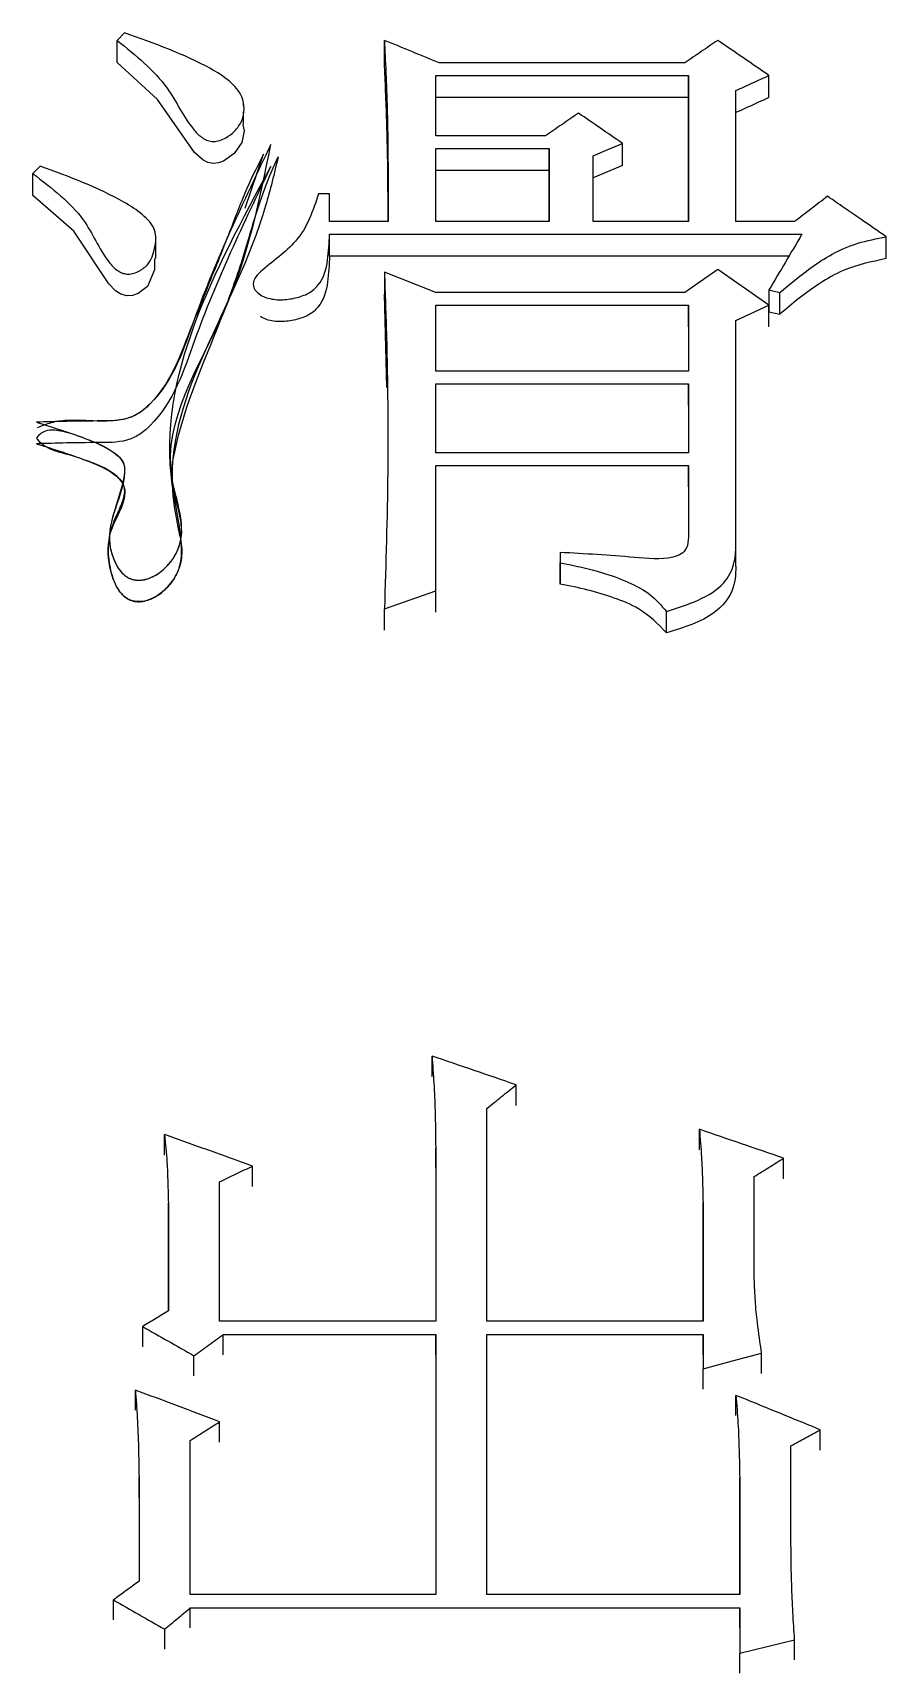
# Model space of a CAD drawing. Header units: millimetres. Extents: x 2251 to 4395, y 932 to 2449.
# Drawn here: x 2741.005 to 2743.526, y 2259.016 to 2263.863 of the extents above; entities that cross this region are included whole.
import ezdxf

# ---------------------------------------------------------------- set-up
doc = ezdxf.new("R2010")
doc.units = ezdxf.units.MM

msp = doc.modelspace()

# ---------------------------------------------------------------- linework, layer by layer
at = {"color": 7, "linetype": 'Continuous', "lineweight": 25}
for p, q in [((2741.2757, 2263.8627), (2741.2541, 2263.8404)), ((2741.2541, 2263.7751), (2741.2541, 2263.8404)), ((2742.0438, 2263.775), (2742.0438, 2263.8404)), ((2742.9308, 2263.7737), (2742.206, 2263.7737)), ((2742.1952, 2263.7366), (2742.9416, 2263.7366)), ((2742.1952, 2263.5583), (2742.1952, 2263.7366)), ((2742.9416, 2263.7366), (2742.9416, 2263.3049)), ((2742.9416, 2263.6714), (2742.9416, 2263.7366)), ((2743.1796, 2263.6714), (2743.1796, 2263.7366)), ((2741.6273, 2263.6475), (2741.6273, 2263.6568)), ((2742.9416, 2263.6714), (2742.1952, 2263.6714)), ((2742.9416, 2263.3049), (2742.9416, 2263.6714)), ((2743.0822, 2263.3049), (2743.0822, 2263.6921)), ((2741.6273, 2263.5917), (2741.6273, 2263.6277)), ((2742.5197, 2263.5583), (2742.1952, 2263.5583)), ((2741.6327, 2263.3449), (2741.6871, 2263.5044)), ((2742.1952, 2263.5211), (2742.5305, 2263.5211)), ((2742.1952, 2263.3049), (2742.1952, 2263.5211)), ((2742.5305, 2263.5211), (2742.5305, 2263.3049)), ((2742.5305, 2263.4561), (2742.5305, 2263.5211)), ((2742.7469, 2263.471), (2742.7469, 2263.536)), ((2742.5305, 2263.4561), (2742.1952, 2263.4561)), ((2742.5305, 2263.3049), (2742.5305, 2263.4561)), ((2742.6603, 2263.3049), (2742.6603, 2263.4988)), ((2742.7469, 2263.471), (2742.6603, 2263.4338)), ((2741.8815, 2263.387), (2741.8491, 2263.387)), ((2741.8815, 2263.3049), (2741.8815, 2263.387)), ((2741.3684, 2263.1961), (2741.3684, 2263.2607)), ((2742.0546, 2263.3049), (2741.8815, 2263.3049)), ((2741.8815, 2263.2675), (2743.2769, 2263.2675)), ((2741.8815, 2263.2029), (2741.8815, 2263.2675)), ((2742.5305, 2263.3049), (2742.1952, 2263.3049)), ((2742.9416, 2263.3049), (2742.6603, 2263.3049)), ((2743.2553, 2263.3049), (2743.0822, 2263.3049)), ((2743.5258, 2263.1954), (2743.5258, 2263.26)), ((2743.2387, 2263.2029), (2741.8815, 2263.2029)), ((2743.0281, 2263.1629), (2742.9308, 2263.0955)), ((2743.1796, 2263.058), (2743.0281, 2263.1629)), ((2741.6563, 2263.12), (2741.6563, 2263.1196)), ((2742.1952, 2263.0955), (2742.0438, 2263.1554)), ((2742.0438, 2263.1554), (2742.0438, 2263.0909)), ((2742.0505, 2262.8147), (2742.0438, 2263.0909)), ((2742.9308, 2263.0955), (2742.1952, 2263.0955)), ((2743.1796, 2263.103), (2743.212, 2263.0955)), ((2743.1796, 2263.103), (2743.1796, 2263.0385)), ((2743.212, 2263.0311), (2743.212, 2263.0955)), ((2742.1952, 2263.058), (2742.9416, 2263.058)), ((2742.1952, 2262.8629), (2742.1952, 2263.058)), ((2742.9416, 2263.058), (2742.9416, 2262.8629)), ((2742.9416, 2262.9937), (2742.9416, 2263.058)), ((2743.0822, 2263.013), (2743.1796, 2263.058)), ((2743.1796, 2262.9937), (2743.1796, 2263.058)), ((2743.1796, 2263.0385), (2743.212, 2263.0311)), ((2743.0822, 2262.3501), (2743.0822, 2263.013)), ((2742.9416, 2262.8629), (2742.1952, 2262.8629)), ((2742.1952, 2262.8253), (2742.9416, 2262.8253)), ((2742.1952, 2262.622), (2742.1952, 2262.8253)), ((2742.9416, 2262.8253), (2742.9416, 2262.622)), ((2742.9416, 2262.7613), (2742.9416, 2262.8253)), ((2742.9416, 2262.622), (2742.1952, 2262.622)), ((2742.1952, 2262.5843), (2742.9416, 2262.5843)), ((2742.1952, 2262.2137), (2742.1952, 2262.5843)), ((2742.9416, 2262.5843), (2742.9416, 2262.3728)), ((2742.9416, 2262.5207), (2742.9416, 2262.5843)), ((2743.0822, 2262.2867), (2743.0822, 2262.3501)), ((2742.563, 2262.3274), (2742.563, 2262.2971)), ((2742.563, 2262.3274), (2742.563, 2262.2641)), ((2742.563, 2262.2337), (2742.563, 2262.2971)), ((2742.0438, 2262.1606), (2742.1952, 2262.2137)), ((2742.1952, 2262.1506), (2742.1952, 2262.2137)), ((2742.0438, 2262.0976), (2742.0438, 2262.1606)), ((2742.8767, 2262.0898), (2742.8767, 2262.153)), ((2742.1844, 2260.7781), (2742.1844, 2260.8393)), ((2742.4332, 2260.6932), (2742.4332, 2260.7543)), ((2742.3467, 2260.0555), (2742.3467, 2260.6847)), ((2741.3947, 2260.5464), (2741.3947, 2260.6073)), ((2742.9741, 2260.5619), (2742.9741, 2260.6228)), ((2742.1952, 2260.5686), (2742.1952, 2260.0555)), ((2742.1952, 2260.5077), (2742.1952, 2260.5686)), ((2741.6544, 2260.4535), (2741.6544, 2260.5143)), ((2743.2229, 2260.4768), (2743.2229, 2260.5375)), ((2741.557, 2260.0555), (2741.557, 2260.4677)), ((2743.1363, 2260.1801), (2743.1363, 2260.4833)), ((2741.4056, 2260.4057), (2741.4056, 2260.0866)), ((2741.4056, 2260.3451), (2741.4056, 2260.4057)), ((2742.9849, 2260.4057), (2742.9849, 2260.0555)), ((2742.9849, 2260.345), (2742.9849, 2260.4057)), ((2741.4056, 2260.0866), (2741.4056, 2260.3448)), ((2742.9849, 2260.0555), (2742.9849, 2260.3447)), ((2741.3298, 2259.9797), (2741.3298, 2260.0399)), ((2742.1952, 2260.0555), (2741.557, 2260.0555)), ((2741.5678, 2260.0165), (2742.1952, 2260.0164)), ((2741.5678, 2259.9564), (2741.5678, 2260.0165)), ((2742.1952, 2260.0164), (2742.1952, 2259.2482)), ((2742.1952, 2259.9564), (2742.1952, 2260.0164)), ((2742.9849, 2260.0555), (2742.3467, 2260.0555)), ((2742.3467, 2260.0164), (2742.9849, 2260.0164)), ((2742.3467, 2259.2482), (2742.3467, 2260.0164)), ((2742.9849, 2260.0164), (2742.9849, 2259.9149)), ((2742.9849, 2259.9564), (2742.9849, 2260.0164)), ((2741.4813, 2259.894), (2741.4813, 2259.954)), ((2742.9849, 2259.855), (2742.9849, 2259.9149)), ((2743.158, 2259.9018), (2743.158, 2259.9618)), ((2741.3082, 2259.7926), (2741.3082, 2259.8524)), ((2743.0822, 2259.7769), (2743.0822, 2259.8368)), ((2741.557, 2259.6988), (2741.557, 2259.7585)), ((2743.331, 2259.6753), (2743.331, 2259.7351)), ((2741.4705, 2259.2482), (2741.4705, 2259.7037)), ((2743.2445, 2259.3977), (2743.2445, 2259.6881)), ((2741.319, 2259.594), (2741.319, 2259.2875)), ((2741.319, 2259.5345), (2741.319, 2259.594)), ((2743.0931, 2259.594), (2743.0931, 2259.2482)), ((2743.0931, 2259.5345), (2743.0931, 2259.594)), ((2743.0931, 2259.2482), (2743.0931, 2259.5342)), ((2742.1952, 2259.2482), (2741.4705, 2259.2482)), ((2743.0931, 2259.2482), (2742.3467, 2259.2482)), ((2741.2433, 2259.1734), (2741.2433, 2259.2324)), ((2741.4705, 2259.1498), (2741.4705, 2259.2088)), ((2743.0931, 2259.2088), (2743.0931, 2259.0747)), ((2743.0931, 2259.1498), (2743.0931, 2259.2088)), ((2741.3948, 2259.0868), (2741.3948, 2259.1457)), ((2743.2553, 2259.0553), (2743.2553, 2259.1142)), ((2743.0931, 2259.0159), (2743.0931, 2259.0747))]:
    msp.add_line(p, q, dxfattribs=at)
at = {"color": 7, "linetype": 'Continuous', "lineweight": 25, "flags": 128}
for points in [[(2741.6257, 2263.5903), (2741.6292, 2263.5726), (2741.6226, 2263.5381), (2741.6003, 2263.5065), (2741.568, 2263.4835), (2741.5534, 2263.4782), (2741.5386, 2263.4763), (2741.5222, 2263.4794), (2741.5071, 2263.4869), (2741.4827, 2263.5094), (2741.3736, 2263.6657), (2741.2541, 2263.7751), (2741.2541, 2263.7751)], [(2742.6603, 2263.4988), (2742.7036, 2263.5174), (2742.7469, 2263.536)], [(2741.0269, 2263.469), (2741.0161, 2263.4578), (2741.0053, 2263.4466)], [(2741.0053, 2263.3817), (2741.0053, 2263.4058), (2741.0053, 2263.4262), (2741.0053, 2263.4466)], [(2741.3649, 2263.1961), (2741.3651, 2263.1624), (2741.3437, 2263.1129), (2741.3161, 2263.0928), (2741.2996, 2263.0868), (2741.2829, 2263.0854), (2741.2654, 2263.0901), (2741.2497, 2263.1002), (2741.2301, 2263.1211), (2741.1269, 2263.2763), (2741.0053, 2263.3817), (2741.0053, 2263.3817)], [(2742.9849, 2259.9149), (2743.0714, 2259.9384), (2743.158, 2259.9618)], [(2741.4705, 2259.2088), (2742.1043, 2259.2088), (2743.0931, 2259.2088)], [(2743.0931, 2259.0747), (2743.1742, 2259.0944), (2743.2553, 2259.1142)]]:
    msp.add_lwpolyline(points, dxfattribs=at)
at = {"color": 7, "linetype": 'Continuous', "lineweight": 25}
for points, knots in [([(2741.2541, 2263.8404), (2741.3092, 2263.796), (2741.4066, 2263.7174), (2741.4532, 2263.6043), (2741.501, 2263.5545), (2741.5214, 2263.5438), (2741.5394, 2263.5401), (2741.5586, 2263.5438), (2741.58, 2263.5541), (2741.6043, 2263.5731), (2741.6252, 2263.6022), (2741.6313, 2263.6381), (2741.6238, 2263.68), (2741.5878, 2263.7225), (2741.4743, 2263.792), (2741.3638, 2263.8313), (2741.2757, 2263.8627)], [0, 0, 0, 0, 0.207529, 0.367372, 0.400835, 0.41667, 0.431354, 0.448141, 0.466694, 0.497248, 0.538464, 0.578549, 0.61996, 0.682145, 0.746849, 1, 1, 1, 1]), ([(2742.0438, 2263.8404), (2742.0452, 2263.809), (2742.047, 2263.7696), (2742.0488, 2263.7263), (2742.0494, 2263.7125), (2742.0497, 2263.7027), (2742.0501, 2263.6928), (2742.0507, 2263.6771), (2742.0512, 2263.6613), (2742.0517, 2263.6455), (2742.0521, 2263.6298), (2742.0525, 2263.614), (2742.0529, 2263.5942), (2742.0532, 2263.5785), (2742.0535, 2263.5627), (2742.0537, 2263.5469), (2742.0539, 2263.5311), (2742.0541, 2263.5153), (2742.0542, 2263.5034), (2742.0543, 2263.4935), (2742.0543, 2263.4836), (2742.0544, 2263.4757), (2742.0545, 2263.4658), (2742.0545, 2263.4579), (2742.0545, 2263.45), (2742.0546, 2263.4421), (2742.0546, 2263.4342), (2742.0546, 2263.4243), (2742.0546, 2263.4164), (2742.0546, 2263.4085), (2742.0546, 2263.4005), (2742.0546, 2263.3926), (2742.0547, 2263.3827), (2742.0547, 2263.3748), (2742.0546, 2263.3669), (2742.0546, 2263.359), (2742.0546, 2263.351), (2742.0546, 2263.3411), (2742.0546, 2263.3342), (2742.0546, 2263.3273), (2742.0546, 2263.3233), (2742.0546, 2263.3184), (2742.0546, 2263.3144), (2742.0546, 2263.3096), (2742.0546, 2263.3067), (2742.0546, 2263.3049)], [0, 0, 0, 0, 0.176928, 0.221159, 0.243275, 0.254333, 0.276449, 0.298565, 0.342797, 0.364913, 0.387029, 0.431261, 0.453377, 0.497609, 0.519725, 0.54184, 0.586072, 0.608188, 0.630304, 0.65242, 0.663478, 0.685594, 0.696652, 0.718768, 0.729826, 0.740884, 0.763, 0.774058, 0.796174, 0.807232, 0.818289, 0.840405, 0.851463, 0.873579, 0.884637, 0.895695, 0.917811, 0.928869, 0.950985, 0.956514, 0.967572, 0.973101, 0.984159, 0.989688, 1, 1, 1, 1]), ([(2742.206, 2263.7737), (2742.179, 2263.7848), (2742.1249, 2263.8071), (2742.0708, 2263.8293), (2742.0438, 2263.8404)], [0, 0, 0, 0, 0.4999992, 1, 1, 1, 1]), ([(2743.0281, 2263.8404), (2743.0119, 2263.8293), (2742.9795, 2263.8071), (2742.947, 2263.7848), (2742.9308, 2263.7737)], [0, 0, 0, 0, 0.499998, 1, 1, 1, 1]), ([(2743.1796, 2263.7366), (2743.1543, 2263.7539), (2743.1039, 2263.7885), (2743.0534, 2263.8231), (2743.0281, 2263.8404)], [0, 0, 0, 0, 0.4999988, 1, 1, 1, 1]), ([(2742.0544, 2263.3049), (2742.0545, 2263.3467), (2742.0545, 2263.4462), (2742.0512, 2263.603), (2742.0462, 2263.7177), (2742.0438, 2263.775)], [0, 0, 0, 0, 0.2657714, 0.632843, 1, 1, 1, 1]), ([(2743.0822, 2263.6921), (2743.0984, 2263.6995), (2743.1309, 2263.7144), (2743.1633, 2263.7292), (2743.1796, 2263.7366)], [0, 0, 0, 0, 0.499999, 1, 1, 1, 1]), ([(2743.1796, 2263.6714), (2743.1633, 2263.664), (2743.1309, 2263.6491), (2743.0984, 2263.6343), (2743.0822, 2263.6269)], [0, 0, 0, 0, 0.499998, 1, 1, 1, 1]), ([(2742.6171, 2263.6252), (2742.6008, 2263.6141), (2742.5684, 2263.5918), (2742.5359, 2263.5695), (2742.5197, 2263.5583)], [0, 0, 0, 0, 0.499998, 1, 1, 1, 1]), ([(2742.7469, 2263.536), (2742.7252, 2263.5509), (2742.682, 2263.5806), (2742.6387, 2263.6104), (2742.6171, 2263.6252)], [0, 0, 0, 0, 0.499999, 1, 1, 1, 1]), ([(2741.0161, 2262.7124), (2741.0652, 2262.6968), (2741.1423, 2262.6725), (2741.2269, 2262.6373), (2741.2625, 2262.6088), (2741.2773, 2262.5866), (2741.2735, 2262.4986), (2741.2117, 2262.4026), (2741.2448, 2262.3008), (2741.2659, 2262.2677), (2741.2849, 2262.2532), (2741.3003, 2262.2467), (2741.3176, 2262.2442), (2741.3362, 2262.2463), (2741.3553, 2262.2529), (2741.3774, 2262.2651), (2741.401, 2262.2845), (2741.4278, 2262.3182), (2741.462, 2262.4082), (2741.3496, 2262.6585), (2741.609, 2263.0395), (2741.6752, 2263.3676), (2741.7084, 2263.5323)], [0, 0, 0, 0, 0.062139, 0.097741, 0.110846, 0.121745, 0.134474, 0.241844, 0.272517, 0.28985, 0.296872, 0.303283, 0.310072, 0.317098, 0.324991, 0.334204, 0.348814, 0.364868, 0.393646, 0.487371, 0.742662, 1, 1, 1, 1]), ([(2741.7084, 2263.5323), (2741.6279, 2263.3642), (2741.5072, 2263.1124), (2741.4193, 2262.8256), (2741.322, 2262.7387), (2741.2698, 2262.7151), (2741.1635, 2262.7165), (2741.0752, 2262.714), (2741.0161, 2262.7124)], [0, 0, 0, 0, 0.500155, 0.749433, 0.782567, 0.811815, 0.874052, 1, 1, 1, 1]), ([(2741.6871, 2263.5044), (2741.6708, 2263.4731), (2741.6387, 2263.4113), (2741.5816, 2263.2603), (2741.5333, 2263.1417), (2741.4989, 2263.0548), (2741.45, 2262.942), (2741.4194, 2262.8266), (2741.3236, 2262.7399), (2741.286, 2262.7218), (2741.2414, 2262.7152), (2741.1811, 2262.7152), (2741.1187, 2262.7201), (2741.0581, 2262.7118), (2741.0312, 2262.7009), (2741.0178, 2262.6954)], [0, 0, 0, 0, 0.127271, 0.250947, 0.419961, 0.470254, 0.498152, 0.744763, 0.775002, 0.804533, 0.835455, 0.868351, 0.930416, 0.965226, 1, 1, 1, 1]), ([(2741.0053, 2263.4466), (2741.0615, 2263.4039), (2741.1608, 2263.3284), (2741.2033, 2263.2146), (2741.2485, 2263.1637), (2741.2683, 2263.1527), (2741.2835, 2263.1489), (2741.3004, 2263.1507), (2741.3223, 2263.1592), (2741.3536, 2263.1819), (2741.3667, 2263.2269), (2741.3728, 2263.2813), (2741.33, 2263.3279), (2741.2211, 2263.3972), (2741.113, 2263.4372), (2741.0269, 2263.469)], [0, 0, 0, 0, 0.207996, 0.367554, 0.405471, 0.419369, 0.432328, 0.447278, 0.463534, 0.497494, 0.558303, 0.619645, 0.682126, 0.746669, 1, 1, 1, 1]), ([(2741.7084, 2263.4673), (2741.6278, 2263.2994), (2741.5071, 2263.0479), (2741.4192, 2262.7613), (2741.3219, 2262.6746), (2741.2696, 2262.6511), (2741.1634, 2262.6526), (2741.0752, 2262.6501), (2741.0161, 2262.6484)], [0, 0, 0, 0, 0.500153, 0.749421, 0.782538, 0.811803, 0.874043, 1, 1, 1, 1]), ([(2741.0161, 2262.6484), (2741.0686, 2262.632), (2741.1463, 2262.6076), (2741.2328, 2262.5705), (2741.2656, 2262.5422), (2741.2754, 2262.5224), (2741.2819, 2262.4698), (2741.2304, 2262.4071), (2741.226, 2262.3219), (2741.2349, 2262.2686), (2741.2507, 2262.227), (2741.2676, 2262.2025), (2741.2874, 2262.188), (2741.3057, 2262.1818), (2741.3257, 2262.1814), (2741.3509, 2262.1872), (2741.38, 2262.2024), (2741.4149, 2262.2351), (2741.4442, 2262.2846), (2741.4465, 2262.3881), (2741.341, 2262.7891), (2741.5404, 2263.1572), (2741.7084, 2263.4673)], [0, 0, 0, 0, 0.066326, 0.098069, 0.114802, 0.122366, 0.12991, 0.194026, 0.225577, 0.257771, 0.274923, 0.290948, 0.299033, 0.306308, 0.31368, 0.322028, 0.336671, 0.353914, 0.385654, 0.416675, 0.50855, 1, 1, 1, 1]), ([(2741.7301, 2263.4964), (2741.7183, 2263.4473), (2741.6272, 2263.0679), (2741.3759, 2262.7716), (2741.4285, 2262.4206), (2741.4481, 2262.3405), (2741.4423, 2262.2868), (2741.4204, 2262.2436), (2741.3914, 2262.2116), (2741.3603, 2262.1909), (2741.3336, 2262.1824), (2741.3147, 2262.1816), (2741.3024, 2262.1832), (2741.2915, 2262.1868), (2741.2788, 2262.1937), (2741.2665, 2262.2052), (2741.2535, 2262.2237), (2741.2457, 2262.2406), (2741.2412, 2262.2531), (2741.2399, 2262.2572), (2741.2289, 2262.2927), (2741.2227, 2262.3554), (2741.248, 2262.4297), (2741.2714, 2262.4756), (2741.2784, 2262.5067), (2741.2737, 2262.5314), (2741.2422, 2262.5669), (2741.1777, 2262.595), (2741.115, 2262.6152), (2741.0755, 2262.6255), (2741.0573, 2262.6322), (2741.0437, 2262.6396), (2741.0284, 2262.6501), (2741.0216, 2262.659), (2741.017, 2262.6651)], [0, 0, 0, 0, 0.063403, 0.490083, 0.555845, 0.585953, 0.612335, 0.635418, 0.654818, 0.670315, 0.682341, 0.687426, 0.692125, 0.696624, 0.701068, 0.709996, 0.718666, 0.732514, 0.736768, 0.73811, 0.738909, 0.79149, 0.829877, 0.853354, 0.86561, 0.876875, 0.890063, 0.92862, 0.960137, 0.969562, 0.976521, 0.982326, 0.987997, 1, 1, 1, 1]), ([(2741.017, 2262.6651), (2741.0196, 2262.6687), (2741.0229, 2262.6734), (2741.0289, 2262.6791), (2741.0378, 2262.6848), (2741.0514, 2262.6901), (2741.0961, 2262.6884), (2741.1629, 2262.6633), (2741.2305, 2262.636), (2741.2651, 2262.6064), (2741.2768, 2262.5858), (2741.2769, 2262.4994), (2741.2132, 2262.4077), (2741.2431, 2262.3074), (2741.2606, 2262.2728), (2741.2823, 2262.2545), (2741.2963, 2262.2483), (2741.3075, 2262.2456), (2741.3195, 2262.2449), (2741.337, 2262.2467), (2741.3602, 2262.2547), (2741.3866, 2262.2716), (2741.4113, 2262.2961), (2741.4318, 2262.3276), (2741.4618, 2262.413), (2741.4049, 2262.5116), (2741.4423, 2262.7422), (2741.5418, 2262.9551), (2741.6166, 2263.1657), (2741.6412, 2263.2478), (2741.6607, 2263.3154), (2741.6918, 2263.4111), (2741.7172, 2263.4676), (2741.7301, 2263.4964)], [0, 0, 0, 0, 0.007115, 0.009283, 0.013168, 0.022788, 0.029323, 0.067396, 0.105312, 0.117519, 0.126527, 0.138469, 0.245589, 0.268554, 0.290817, 0.300477, 0.304973, 0.309414, 0.313965, 0.318785, 0.329689, 0.342801, 0.358258, 0.375878, 0.395342, 0.489004, 0.523993, 0.742498, 0.828477, 0.854871, 0.870121, 0.933939, 1, 1, 1, 1]), ([(2741.8491, 2263.387), (2741.8327, 2263.3373), (2741.8033, 2263.2477), (2741.704, 2263.1819), (2741.6586, 2263.1379), (2741.6544, 2263.1165), (2741.663, 2263.0996), (2741.6771, 2263.0877), (2741.7018, 2263.0765), (2741.7386, 2263.0718), (2741.7813, 2263.0781), (2741.8211, 2263.0912), (2741.863, 2263.1277), (2741.8785, 2263.1911), (2741.8805, 2263.2421), (2741.8815, 2263.2675)], [0, 0, 0, 0, 0.231115, 0.416996, 0.453479, 0.487626, 0.51108, 0.53533, 0.560619, 0.61156, 0.663004, 0.713338, 0.761901, 0.881097, 1, 1, 1, 1]), ([(2743.3527, 2263.3795), (2743.3364, 2263.3671), (2743.304, 2263.3422), (2743.2715, 2263.3173), (2743.2553, 2263.3049)], [0, 0, 0, 0, 0.499999, 1, 1, 1, 1]), ([(2743.5258, 2263.26), (2743.5008, 2263.2773), (2743.4595, 2263.3058), (2743.4018, 2263.3456), (2743.369, 2263.3682), (2743.3527, 2263.3795)], [0, 0, 0, 0, 0.43259, 0.716295, 1, 1, 1, 1]), ([(2743.2769, 2263.2675), (2743.2607, 2263.2401), (2743.2283, 2263.1853), (2743.1958, 2263.1304), (2743.1796, 2263.103)], [0, 0, 0, 0, 0.5, 1, 1, 1, 1]), ([(2743.212, 2263.0955), (2743.2412, 2263.1199), (2743.2894, 2263.1603), (2743.3651, 2263.2106), (2743.4409, 2263.2437), (2743.4973, 2263.2545), (2743.5257, 2263.26)], [0, 0, 0, 0, 0.333781, 0.552151, 0.77417, 1, 1, 1, 1]), ([(2741.8815, 2263.2029), (2741.8805, 2263.1775), (2741.8785, 2263.1266), (2741.863, 2263.0632), (2741.8211, 2263.0268), (2741.7812, 2263.0137), (2741.7387, 2263.0075), (2741.7014, 2263.0117), (2741.6835, 2263.021), (2741.6775, 2263.0241)], [0, 0, 0, 0, 0.255753, 0.512159, 0.616677, 0.725055, 0.835847, 0.945555, 1, 1, 1, 1]), ([(2743.5257, 2263.1954), (2743.482, 2263.1862), (2743.4104, 2263.1711), (2743.3294, 2263.123), (2743.2679, 2263.079), (2743.2306, 2263.047), (2743.212, 2263.0311)], [0, 0, 0, 0, 0.347143, 0.566978, 0.784321, 1, 1, 1, 1]), ([(2742.0438, 2263.1554), (2742.046, 2263.0916), (2742.0529, 2262.8951), (2742.0562, 2262.5639), (2742.0479, 2262.2951), (2742.0438, 2262.1606)], [0, 0, 0, 0, 0.193449, 0.596574, 1, 1, 1, 1]), ([(2742.9417, 2262.3728), (2742.9412, 2262.3613), (2742.9404, 2262.3431), (2742.9217, 2262.3211), (2742.8685, 2262.3039), (2742.7455, 2262.3172), (2742.6355, 2262.3233), (2742.563, 2262.3274)], [0, 0, 0, 0, 0.1012919, 0.1614916, 0.2249951, 0.4893613, 1, 1, 1, 1]), ([(2742.8767, 2262.153), (2742.9087, 2262.163), (2742.9717, 2262.1826), (2743.048, 2262.2291), (2743.0793, 2262.2916), (2743.0813, 2262.3307), (2743.0822, 2262.3501)], [0, 0, 0, 0, 0.291832, 0.574338, 0.788145, 1, 1, 1, 1]), ([(2742.563, 2262.2971), (2742.6051, 2262.2884), (2742.6741, 2262.2741), (2742.7632, 2262.2415), (2742.832, 2262.2054), (2742.8619, 2262.1703), (2742.8767, 2262.153)], [0, 0, 0, 0, 0.347314, 0.569762, 0.788105, 1, 1, 1, 1]), ([(2742.563, 2262.2639), (2742.563, 2262.2583), (2742.563, 2262.2482), (2742.563, 2262.2381), (2742.563, 2262.2337)], [0, 0, 0, 0, 0.56, 1, 1, 1, 1]), ([(2743.0822, 2262.2866), (2743.081, 2262.2617), (2743.0785, 2262.2114), (2743.0102, 2262.1303), (2742.928, 2262.1054), (2742.8767, 2262.0898)], [0, 0, 0, 0, 0.270016, 0.54466, 1, 1, 1, 1]), ([(2742.8767, 2262.0898), (2742.8516, 2262.1157), (2742.8097, 2262.1589), (2742.7225, 2262.1938), (2742.6448, 2262.2177), (2742.5903, 2262.2283), (2742.563, 2262.2337)], [0, 0, 0, 0, 0.328972, 0.550181, 0.774311, 1, 1, 1, 1]), ([(2742.1844, 2260.8393), (2742.1863, 2260.8125), (2742.1901, 2260.759), (2742.1941, 2260.6688), (2742.1948, 2260.6052), (2742.1952, 2260.5686)], [0, 0, 0, 0, 0.2972646, 0.5945414, 1, 1, 1, 1]), ([(2742.4332, 2260.7543), (2742.3917, 2260.7685), (2742.3088, 2260.7968), (2742.2259, 2260.8251), (2742.1844, 2260.8393)], [0, 0, 0, 0, 0.4999994, 1, 1, 1, 1]), ([(2742.3467, 2260.6847), (2742.3611, 2260.6963), (2742.3899, 2260.7195), (2742.4188, 2260.7427), (2742.4332, 2260.7543)], [0, 0, 0, 0, 0.5, 1, 1, 1, 1]), ([(2741.3947, 2260.6073), (2741.3973, 2260.5802), (2741.4016, 2260.5332), (2741.4042, 2260.4659), (2741.4051, 2260.4258), (2741.4056, 2260.4057)], [0, 0, 0, 0, 0.403496, 0.701702, 1, 1, 1, 1]), ([(2741.6544, 2260.5143), (2741.6111, 2260.5298), (2741.5246, 2260.5608), (2741.438, 2260.5918), (2741.3947, 2260.6073)], [0, 0, 0, 0, 0.499999, 1, 1, 1, 1]), ([(2742.9741, 2260.6228), (2742.9764, 2260.5955), (2742.9805, 2260.5458), (2742.9834, 2260.4734), (2742.9844, 2260.4282), (2742.9849, 2260.4057)], [0, 0, 0, 0, 0.37761, 0.688762, 1, 1, 1, 1]), ([(2743.2229, 2260.5375), (2743.1814, 2260.5518), (2743.0985, 2260.5802), (2743.0155, 2260.6086), (2742.9741, 2260.6228)], [0, 0, 0, 0, 0.499999, 1, 1, 1, 1]), ([(2741.557, 2260.4677), (2741.5732, 2260.4755), (2741.6057, 2260.491), (2741.6381, 2260.5065), (2741.6544, 2260.5143)], [0, 0, 0, 0, 0.500001, 1, 1, 1, 1]), ([(2743.1363, 2260.4833), (2743.1508, 2260.4923), (2743.1796, 2260.5104), (2743.2084, 2260.5285), (2743.2229, 2260.5375)], [0, 0, 0, 0, 0.500001, 1, 1, 1, 1]), ([(2743.158, 2259.9618), (2743.1534, 2259.9918), (2743.1457, 2260.0431), (2743.1387, 2260.1159), (2743.1371, 2260.1587), (2743.1363, 2260.1801)], [0, 0, 0, 0, 0.4132863, 0.7064309, 1, 1, 1, 1]), ([(2741.4056, 2260.0866), (2741.3929, 2260.0788), (2741.3677, 2260.0633), (2741.3425, 2260.0477), (2741.3298, 2260.0399)], [0, 0, 0, 0, 0.5, 1, 1, 1, 1]), ([(2741.3298, 2260.0399), (2741.3551, 2260.0256), (2741.4056, 2259.9969), (2741.456, 2259.9683), (2741.4813, 2259.954)], [0, 0, 0, 0, 0.499999, 1, 1, 1, 1]), ([(2741.4813, 2259.954), (2741.4957, 2259.9644), (2741.5246, 2259.9852), (2741.5534, 2260.006), (2741.5678, 2260.0165)], [0, 0, 0, 0, 0.499999, 1, 1, 1, 1]), ([(2741.3082, 2259.8524), (2741.3102, 2259.8251), (2741.3144, 2259.7685), (2741.3176, 2259.6823), (2741.3186, 2259.6234), (2741.319, 2259.594)], [0, 0, 0, 0, 0.317984, 0.658934, 1, 1, 1, 1]), ([(2741.557, 2259.7585), (2741.5155, 2259.7742), (2741.4326, 2259.8055), (2741.3497, 2259.8368), (2741.3082, 2259.8524)], [0, 0, 0, 0, 0.499999, 1, 1, 1, 1]), ([(2743.0822, 2259.8368), (2743.0844, 2259.8095), (2743.0886, 2259.7555), (2743.0916, 2259.6745), (2743.0926, 2259.6208), (2743.0931, 2259.594)], [0, 0, 0, 0, 0.338229, 0.669059, 1, 1, 1, 1]), ([(2743.331, 2259.7351), (2743.2896, 2259.752), (2743.2066, 2259.7859), (2743.1237, 2259.8198), (2743.0822, 2259.8368)], [0, 0, 0, 0, 0.499999, 1, 1, 1, 1]), ([(2741.4705, 2259.7037), (2741.4849, 2259.7129), (2741.5137, 2259.7311), (2741.5426, 2259.7494), (2741.557, 2259.7585)], [0, 0, 0, 0, 0.500001, 1, 1, 1, 1]), ([(2743.2445, 2259.6881), (2743.2589, 2259.6959), (2743.2878, 2259.7116), (2743.3166, 2259.7272), (2743.331, 2259.7351)], [0, 0, 0, 0, 0.500001, 1, 1, 1, 1]), ([(2743.2553, 2259.1142), (2743.2535, 2259.1413), (2743.2499, 2259.1956), (2743.2458, 2259.2901), (2743.245, 2259.3575), (2743.2445, 2259.3977)], [0, 0, 0, 0, 0.287152, 0.574316, 1, 1, 1, 1]), ([(2741.319, 2259.2875), (2741.3064, 2259.2784), (2741.2812, 2259.26), (2741.2559, 2259.2416), (2741.2433, 2259.2324)], [0, 0, 0, 0, 0.5, 1, 1, 1, 1]), ([(2741.2433, 2259.2324), (2741.2686, 2259.218), (2741.319, 2259.1891), (2741.3695, 2259.1602), (2741.3948, 2259.1457)], [0, 0, 0, 0, 0.499999, 1, 1, 1, 1]), ([(2741.3948, 2259.1457), (2741.4074, 2259.1562), (2741.4326, 2259.1773), (2741.4579, 2259.1983), (2741.4705, 2259.2088)], [0, 0, 0, 0, 0.499999, 1, 1, 1, 1])]:
    msp.add_open_spline(points, degree=3, knots=knots, dxfattribs=at)

doc.saveas('drawing.dxf')
